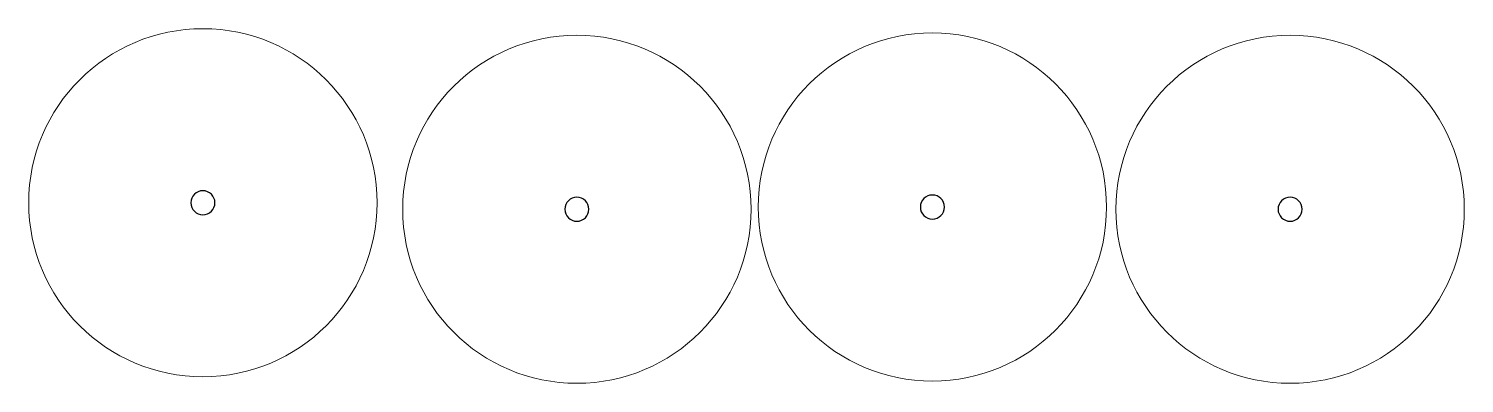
# Model space of a CAD drawing. Header units: millimetres. Extents: x 47.4 to 107.1, y 121.9 to 136.7.
import ezdxf

# ---------------------------------------------------------------- set-up
doc = ezdxf.new("R2010")
doc.units = ezdxf.units.MM
doc.layers.add('BOT_Full_CutOut_90', color=7, linetype='Continuous')
doc.layers.add('TOP_Full_CutOut_90', color=7, linetype='Continuous')
doc.layers.add('TOP_Full_CutOut_90_1', color=7, linetype='Continuous', lineweight=18)

msp = doc.modelspace()

# ---------------------------------------------------------------- linework, layer by layer
at = {"layer": 'BOT_Full_CutOut_90'}
for points in [[(54.173504, 129.4444, 1), (55.173504, 129.4444, 1)], [(69.718881, 129.173456, 1), (70.718881, 129.173456, 1)], [(84.496337, 129.266396, 1), (85.496337, 129.266396, 1)], [(99.366734, 129.173456, 1), (100.366734, 129.173456, 1)]]:
    msp.add_lwpolyline(points, format="xyb", close=True, dxfattribs=at)
at = {"layer": 'TOP_Full_CutOut_90'}
for points in [[(54.173504, 129.4444, 1), (55.173504, 129.4444, 1)], [(69.718881, 129.173456, 1), (70.718881, 129.173456, 1)], [(84.496337, 129.266396, 1), (85.496337, 129.266396, 1)], [(99.366734, 129.173456, 1), (100.366734, 129.173456, 1)]]:
    msp.add_lwpolyline(points, format="xyb", close=True, dxfattribs=at)
at = {"layer": 'TOP_Full_CutOut_90_1'}
for points in [[(47.433504, 129.4444, 1), (61.913504, 129.4444, 1)], [(62.978881, 129.173456, 1), (77.458881, 129.173456, 1)], [(77.756337, 129.266396, 1), (92.236337, 129.266396, 1)], [(92.626734, 129.173456, 1), (107.106734, 129.173456, 1)]]:
    msp.add_lwpolyline(points, format="xyb", close=True, dxfattribs=at)

doc.saveas('drawing.dxf')
